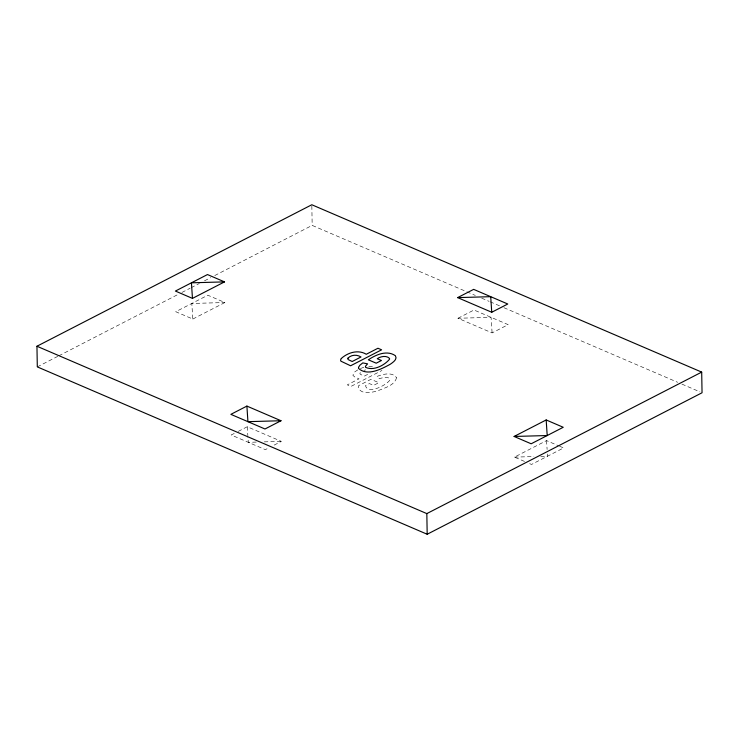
<?xml version="1.0" encoding="UTF-8"?>
<svg xmlns="http://www.w3.org/2000/svg" width="739" height="739" viewBox="0 0 739 739"><rect width="100%" height="100%" fill="white"/><g stroke="black" fill="none" stroke-linecap="round" stroke-linejoin="round"><path stroke-width="0.55" stroke-dasharray="3.69 2.77" d="M360.262 372.511L359.884 373.786L360.604 374.433L364.281 376.133L370.147 373.112M357.759 369.906L354.387 372.16L352.882 375.273L354.554 376.825L359.015 378.839L347.312 384.862L350.96 386.423L381.971 370.461M37.31 366.886L57.827 356.327M58.852 355.801L177.822 294.556M181.923 292.45L190.126 288.219M191.152 287.693L199.354 283.471M204.491 280.829L210.643 277.661M214.744 275.555L312.172 225.395L465.792 291.342M192.824 319.045L224.887 302.537L207.835 295.212L175.762 311.719L192.824 319.045L191.798 303.461L224.887 302.537M234.235 433.451L231.224 434.994L265.338 449.635L268.34 448.093M238.235 431.382L247.26 426.745L281.374 441.386L273.356 445.515M457.986 318.26L474.022 310.011L508.136 324.652L492.1 332.91L457.986 318.26L491.075 317.336L492.1 332.91M524.505 461.422L514.473 457.118L546.537 440.61L558.573 445.774M360.42 368.549L363.967 367.218M363.957 370.359L365.639 369.897M256.267 442.088L248.286 442.319L247.916 436.758M264.257 441.867L281.374 441.386M514.473 457.118L533.872 456.573M540.717 456.379L547.562 456.185L547.414 453.958M368.779 366.285L373.25 366.83M466.854 291.794L475.334 295.434M481.689 298.168L489.098 301.346M490.16 301.798L499.693 305.891M503.933 307.71L677.681 382.303M681.921 384.123L699.935 391.855M559.58 446.208L563.598 447.936L531.526 464.443L528.514 463.15M546.537 440.61L547.119 449.506M247.26 426.745L247.842 435.64M311.84 205.895L312.172 225.395M396.575 377.694C394.478 385.656 384.225 387.993 377.518 390.894C371.505 392.548 360.669 394.995 358.212 387.199L358.6 385.675L370.96 379.31L378.821 382.691L373.592 385.379L369.417 383.587L365.482 385.61C367.773 394.977 386.848 385.01 390.016 379.855L388.446 377.795L384.492 377.343L379.449 378.59L376.982 376.428C382.894 374.156 392.317 371.569 396.575 377.694"/><path stroke-width="1.11" d="M36.95 346.24L311.812 204.749L701.69 372.114L702.05 392.76L427.188 534.251L37.31 366.886L36.95 346.24L426.828 513.605L701.69 372.114M192.463 298.39L224.527 281.882L207.474 274.557L175.402 291.064L192.463 298.39L191.438 282.815L224.527 281.882M246.9 406.09L230.864 414.348L264.978 428.989L281.014 420.74L246.9 406.09L247.925 421.664L281.014 420.74M457.626 297.614L473.662 289.365L507.776 304.006L491.74 312.255L457.626 297.614L490.714 296.681L491.74 312.255M514.113 436.463L546.176 419.955L563.238 427.281L531.165 443.788L514.113 436.463L547.202 435.539L546.176 419.955M426.828 513.605L427.188 534.251M358.535 367.394L358.507 368.382C367.292 376.539 381.389 369.084 390.303 364.225C392.815 362.433 397.85 359.302 395.383 355.708C386.94 349.806 375.828 354.72 368.355 359.819L376.216 363.191L381.444 360.503L377.259 358.711C380.53 356.383 386.479 355.173 389.527 358.415L389.545 359.237C384.308 365.445 373.611 371.089 365.602 367.348L365.408 366.332L367.579 363.856L362.794 362.904L359.865 365.242L358.535 367.394M347.93 358.184L348.023 359.514L352.198 361.51L361.002 356.983C356.955 354.378 351.302 354.609 347.93 358.184M341.307 358.48L340.55 359.976L340.873 361.159L350.6 365.777L381.61 349.815L377.962 348.245L366.267 354.267C358.249 349.335 347.792 352.503 341.307 358.48"/></g></svg>
